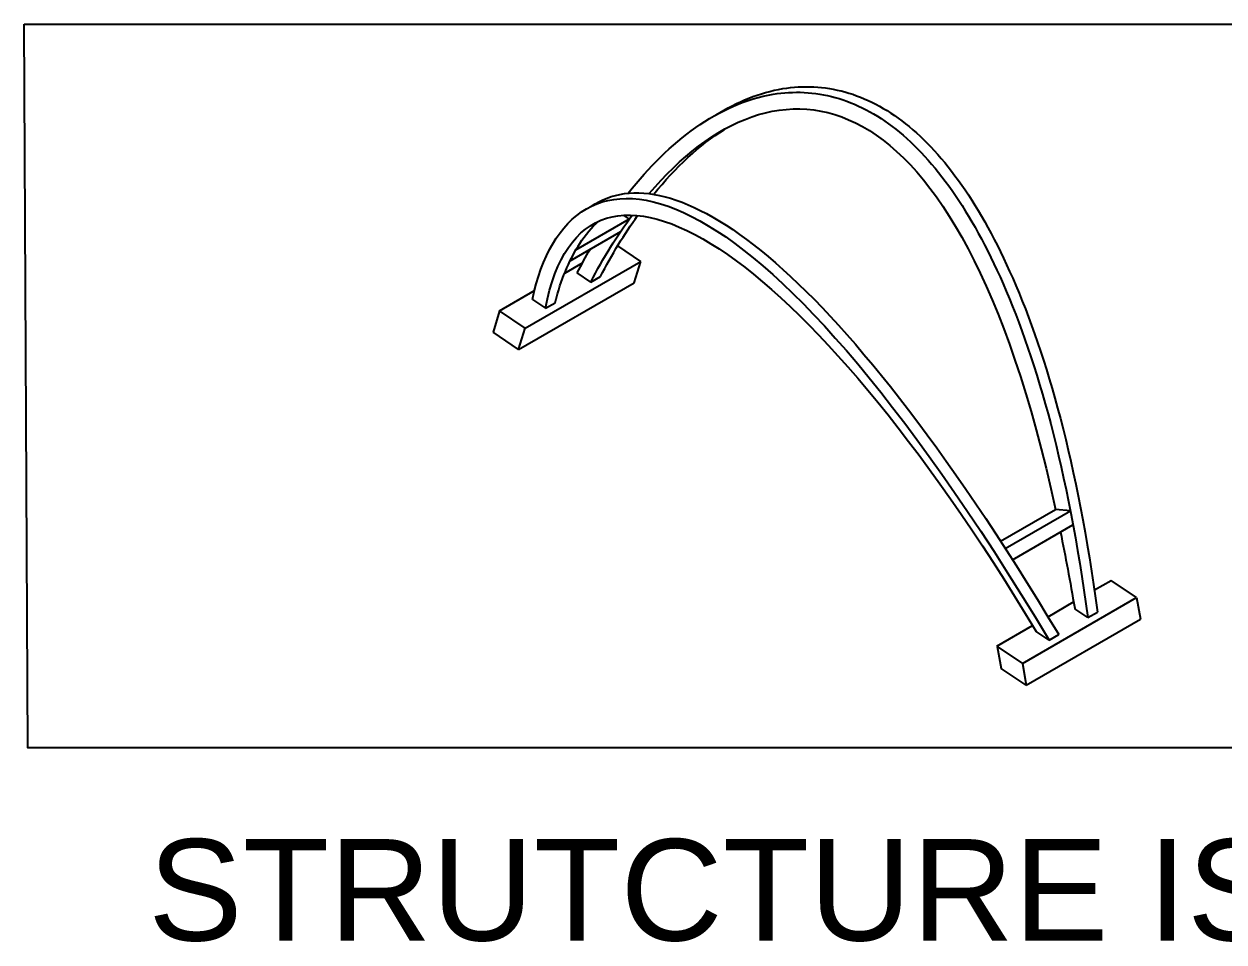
# Model space of a CAD drawing. Header units: metres. Extents: x 10 to 239, y 2 to 253.
# Drawn here: x 135 to 188.8, y 211.4 to 252.5 of the extents above; entities that cross this region are included whole.
import ezdxf

# ---------------------------------------------------------------- set-up
doc = ezdxf.new("R2010")
doc.units = ezdxf.units.M
doc.header["$MEASUREMENT"] = 0
doc.layers.add('-nombres', color=253, linetype='Continuous')
doc.layers.add('1estruct arco', color=7, linetype='Continuous')
doc.layers.add('0marcos', color=10, linetype='Continuous', plot=False)
doc.styles.get("Standard").update_dxf_attribs({"font": 'arial.ttf'})

msp = doc.modelspace()

# ---------------------------------------------------------------- linework, layer by layer
at = {"layer": '0marcos'}
msp.add_lwpolyline([(134.99789, 252.51988), (226.99345, 252.51988), (227.1584, 220.0903), (135.16283, 220.0903)], close=True, dxfattribs=at)
at = {"layer": '1estruct arco'}
for p, q in [((159.72489, 242.40086), (162.12891, 243.78882)), ((162.12268, 243.77693), (161.85873, 243.9548)), ((159.46917, 241.91624), (161.73597, 243.22498)), ((162.62986, 241.88808), (161.5989, 242.58285)), ((157.44707, 238.89579), (162.62986, 241.88808)), ((159.2244, 241.35916), (160.02397, 241.82079)), ((162.34459, 240.92963), (162.62986, 241.88808)), ((157.16179, 237.93735), (162.34459, 240.92963)), ((160.39106, 240.95867), (159.77832, 241.3716)), ((160.39106, 240.95867), (160.82407, 241.20867)), ((156.29844, 239.66986), (157.87091, 240.57773)), ((157.77796, 240.17634), (158.35845, 239.78515)), ((158.35845, 239.78515), (158.79146, 240.03515)), ((156.29844, 239.66986), (156.01316, 238.71141)), ((157.44707, 238.89579), (156.29844, 239.66986)), ((157.16179, 237.93735), (157.44707, 238.89579)), ((157.16179, 237.93735), (156.01316, 238.71141)), ((178.75399, 229.35242), (181.22354, 230.77821)), ((179.28978, 228.52104), (181.99835, 230.08483)), ((182.9621, 227.17002), (183.70416, 227.59845)), ((184.8528, 226.82439), (183.70416, 227.59845)), ((179.74006, 223.87255), (184.8528, 226.82439)), ((180.88093, 225.96846), (182.0292, 226.63142)), ((184.8528, 226.82439), (185.02104, 225.85718)), ((179.90662, 222.90437), (185.02104, 225.85718)), ((182.66999, 225.92732), (182.08163, 226.32381)), ((182.66999, 225.92732), (183.10301, 226.17732)), ((178.59143, 224.64662), (180.19337, 225.57149)), ((180.92919, 224.92226), (180.3487, 225.31345)), ((180.92928, 224.92232), (181.36229, 225.17232)), ((178.60726, 224.63595), (178.77863, 223.65074)), ((178.60726, 224.63595), (179.74006, 223.87255)), ((179.74006, 223.87255), (179.90831, 222.90534)), ((179.90662, 222.90437), (178.77863, 223.65074))]:
    msp.add_line(p, q, dxfattribs=at)
msp.add_lwpolyline([(178.96558, 229.02583), (181.88411, 230.71084), (181.22354, 230.77821)], dxfattribs=at)
for points in [[(163.01149, 244.91995), (168.63834, 251.57382), (176.79762, 250.99881), (181.22354, 230.77821)], [(158.35845, 239.78515), (160.13684, 248.96685), (170.0202, 242.51255), (180.3487, 225.31345)], [(157.77796, 240.17634), (159.43468, 247.95666), (167.42397, 247.41148), (180.92928, 224.92232)], [(163.21314, 244.89053), (164.19864, 246.10578), (165.26656, 247.09895), (166.3819, 247.80075)], [(160.42064, 244.35752), (163.9315, 246.73597), (171.0338, 242.37142), (181.36229, 225.17232)], [(160.39106, 240.95867), (160.96024, 242.04554), (161.58489, 243.05353), (162.25302, 243.95886)], [(160.82407, 241.20867), (161.33802, 242.19007), (161.89719, 243.10716), (162.49276, 243.94242)], [(159.7848, 241.3746), (159.97505, 241.73784), (160.17163, 242.09282), (160.37419, 242.43875)]]:
    msp.add_open_spline(points, degree=3, dxfattribs=at)
for points, knots in [([(162.07096, 244.94028), (163.0005, 246.11793), (164.01286, 247.11669), (166.18672, 248.647), (167.35358, 249.1749), (169.48259, 249.52449), (170.42287, 249.4845), (172.27796, 248.96976), (173.18989, 248.49726), (174.94009, 247.11225), (175.78027, 246.20068), (177.38316, 243.90774), (178.14636, 242.52568), (180.40913, 237.36096), (181.75224, 232.64077), (182.66999, 225.92732)], [0.236164802, 0.236164802, 0.236164802, 0.236164802, 0.35030786, 0.35030786, 0.465603752, 0.465603752, 0.552555445, 0.552555445, 0.639507138, 0.639507138, 0.726458832, 0.726458832, 0.813410525, 0.813410525, 1, 1, 1, 1]), ([(166.01159, 248.44982), (166.96223, 249.04446), (167.96419, 249.45406), (169.9156, 249.77449), (170.85588, 249.7345), (172.71097, 249.21976), (173.6229, 248.74726), (175.3731, 247.36225), (176.21328, 246.45068), (177.81618, 244.15774), (178.57937, 242.77568), (180.84215, 237.61096), (182.18525, 232.89077), (183.10301, 226.17732)], [0.367179171, 0.367179171, 0.367179171, 0.367179171, 0.465603752, 0.465603752, 0.552555445, 0.552555445, 0.639507138, 0.639507138, 0.726458832, 0.726458832, 0.813410525, 0.813410525, 1, 1, 1, 1]), ([(158.79146, 240.03515), (158.81126, 240.11009), (158.83152, 240.18418), (158.85225, 240.25742), (159.12584, 241.22395), (159.48091, 242.04244), (160.15978, 243.08597), (160.44281, 243.41792), (160.74662, 243.68428)], [-0.009276595, -0.009276595, -0.009276595, -0.009276595, 0, 0, 0, 0.122415807, 0.122415807, 0.198198162, 0.198198162, 0.198198162, 0.198198162]), ([(181.43936, 229.7621), (181.6625, 228.67928), (181.87532, 227.54302), (182.07693, 226.35161), (182.0785, 226.34235), (182.08007, 226.33308), (182.08163, 226.32381)], [0.9637123407, 0.9637123407, 0.9637123407, 0.9637123407, 1, 1, 1, 1.0002821435, 1.0002821435, 1.0002821435, 1.0002821435])]:
    msp.add_open_spline(points, degree=3, knots=knots, dxfattribs=at)

# ---------------------------------------------------------------- texts
at = {"layer": '-nombres', "insert": (220.61871, 216.00674), "char_height": 4.544817, "attachment_point": 3}
msp.add_mtext_dynamic_manual_height_columns('STRUTCTURE ISOMETRIC', width=154.2635741, gutter_width=1146.25491, heights=[0], dxfattribs=at)

doc.saveas('drawing.dxf')
